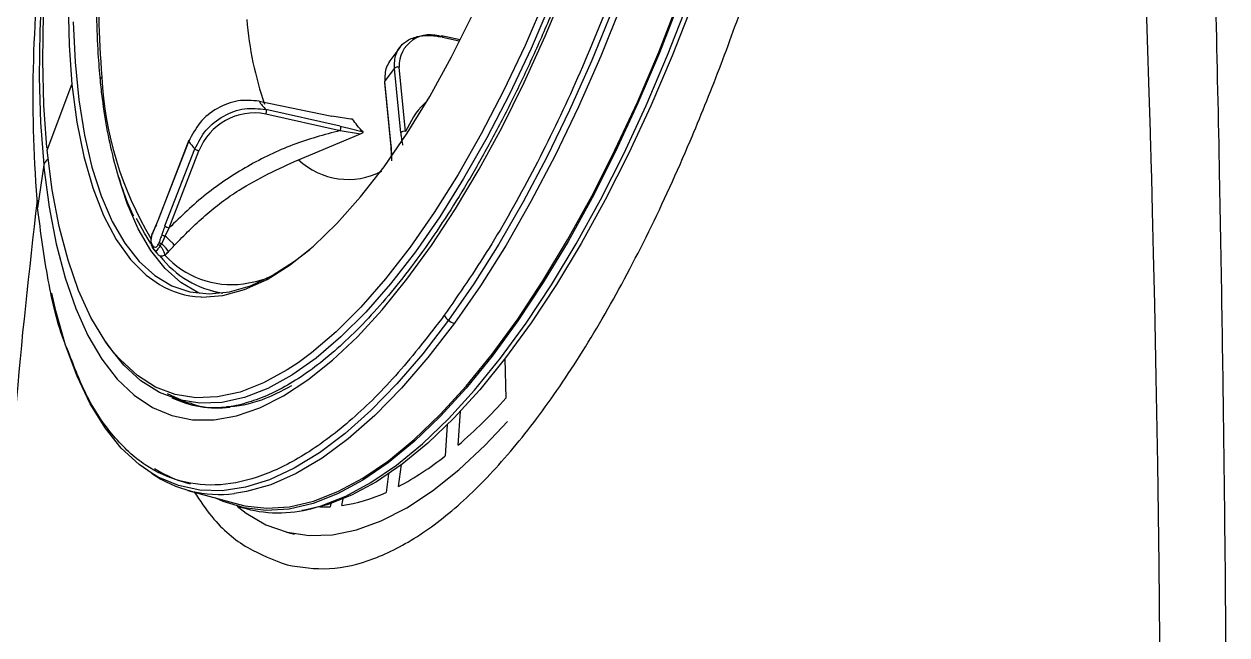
# Model space of a CAD drawing. Extents: x 943 to 1030, y 781 to 934.
# Drawn here: x 994.455 to 998.457, y 844.742 to 846.776 of the extents above; entities that cross this region are included whole.
import ezdxf

# ---------------------------------------------------------------- set-up
doc = ezdxf.new("R2010")
doc.units = 0
doc.header["$MEASUREMENT"] = 0
doc.layers.add('1', color=4, linetype='Continuous')

# ---------------------------------------------------------------- blocks, each defined once
blk = doc.blocks.new('AIRA')
at = {"layer": '1', "color": 3, "linetype": 'Continuous', "lineweight": 25}
for p, q in [((52.7289, 43.5572), (52.6668, 43.5702)), ((52.6697, 43.5659), (52.7251, 43.5543)), ((52.5275, 43.5322), (52.4914, 43.4831)), ((52.4778, 43.4188), (52.5096, 43.462)), ((52.5306, 43.2478), (52.5096, 43.462)), ((52.5462, 43.2522), (52.5251, 43.4664)), ((51.3543, 43.1901), (51.4367, 43.409)), ((52.4766, 43.4149), (52.4976, 43.2006)), ((52.4989, 43.2047), (52.4778, 43.4188)), ((52.0591, 43.353), (52.3017, 43.3028)), ((52.0816, 43.3104), (52.3287, 43.2552)), ((52.329, 43.2702), (52.0819, 43.3253)), ((52.3709, 43.2922), (52.3017, 43.3028)), ((52.329, 43.2702), (52.3576, 43.2628)), ((52.19, 43.1582), (52.3968, 43.2445)), ((52.3287, 43.2552), (52.3968, 43.2445)), ((52.3576, 43.2628), (52.4054, 43.2505)), ((51.8256, 43.2228), (51.7254, 42.9641)), ((51.7259, 42.9627), (51.8251, 43.2189)), ((51.7462, 42.9379), (51.8455, 43.1942)), ((51.7599, 42.931), (51.8591, 43.1873)), ((52.4978, 43.1999), (52.4993, 43.1761)), ((52.4993, 43.1763), (52.5002, 43.1547)), ((51.3427, 43.1413), (51.3223, 42.9978)), ((51.7254, 42.9638), (51.7142, 42.9367)), ((51.7037, 42.9121), (51.701, 42.9049)), ((51.7144, 42.937), (51.7036, 42.9119)), ((51.7472, 42.9037), (51.7599, 42.931)), ((51.7307, 42.8712), (51.7354, 42.8784)), ((51.7354, 42.8784), (51.7472, 42.9037)), ((51.7039, 42.8662), (51.7084, 42.8607)), ((51.7083, 42.8608), (51.7123, 42.8566)), ((51.7164, 42.8503), (51.7134, 42.8552)), ((51.8988, 42.7223), (51.9188, 42.7168)), ((52.877, 42.4952), (52.8806, 42.3642)), ((51.8129, 42.3522), (51.7544, 42.3785)), ((51.7851, 42.3607), (51.8275, 42.3482)), ((52.722, 42.2079), (52.7291, 42.3207)), ((52.6851, 42.2754), (52.6786, 42.1722)), ((52.4903, 42.1121), (52.4816, 42.0505)), ((52.5234, 42.0706), (52.5337, 42.1431)), ((51.8225, 42.0574), (51.9906, 42.0114)), ((52.3346, 42.0066), (52.3394, 42.029)), ((51.9885, 42.0039), (52.0159, 41.9964)), ((52.298, 42.0133), (52.2957, 42.0027)), ((52.151, 41.9186), (52.1771, 41.912))]:
    blk.add_line(p, q, dxfattribs=at)
at = {"layer": '1', "color": 3, "linetype": 'Continuous', "lineweight": 25, "flags": 128}
for points in [[(53.2343, 43.6555), (53.1652, 43.4864), (53.0925, 43.3232), (53.0167, 43.1667), (52.938, 43.0177), (52.857, 42.8771), (52.774, 42.7455), (52.6895, 42.6238)], [(55.0574, 41.4301), (55.0539, 41.8108), (55.0494, 42.1449), (55.0444, 42.4335), (55.0394, 42.6776), (55.0356, 42.8474), (55.0322, 42.9872), (55.0293, 43.0972), (55.0276, 43.1602), (55.0263, 43.2067), (55.0255, 43.2366), (55.0252, 43.2454), (55.0251, 43.2485), (55.0251, 43.2495), (55.0251, 43.2499), (55.0251, 43.25), (55.0251, 43.25), (55.0251, 43.2501), (55.0251, 43.2501), (55.0251, 43.2501), (55.0251, 43.2501), (55.0251, 43.2501), (55.0251, 43.2501), (55.0213, 43.3822), (55.0159, 43.5572), (55.0087, 43.7739)], [(51.3534, 43.1989), (51.3433, 43.34), (51.3396, 43.4889), (51.3423, 43.6446)], [(51.3378, 43.7489), (51.3295, 43.5872), (51.3276, 43.4314), (51.332, 43.2825), (51.3427, 43.1413)], [(51.4241, 43.6787), (51.4272, 43.54), (51.4367, 43.4091)], [(53.6789, 46.1755), (53.6904, 46.0245), (53.6953, 45.8653), (53.6936, 45.6989), (53.6853, 45.5263), (53.6704, 45.3483), (53.6491, 45.166), (53.6213, 44.9804), (53.5874, 44.7926), (53.5474, 44.6035), (53.5017, 44.4142), (53.4504, 44.2259), (53.3939, 44.0395), (53.3324, 43.8561), (53.2664, 43.6767), (53.1961, 43.5024), (53.122, 43.334), (53.0444, 43.1726), (52.9639, 43.019), (52.8809, 42.8742), (52.7958, 42.7388), (52.7091, 42.6137)], [(53.4587, 43.6861), (53.3912, 43.5135), (53.3199, 43.3464), (53.2452, 43.1855), (53.1675, 43.0318), (53.0872, 42.8861), (53.0046, 42.7492), (52.9204, 42.6218), (52.8349, 42.5045), (52.7485, 42.3981), (52.6618, 42.303), (52.5751, 42.2198), (52.489, 42.1489), (52.404, 42.0908), (52.3204, 42.0456), (52.2387, 42.0137), (52.1594, 41.9952), (52.0828, 41.9902), (52.0095, 41.9988), (51.9397, 42.0208), (51.9158, 42.0319)], [(51.9906, 42.0114), (52.0115, 42.0063), (52.0846, 41.9978), (52.1609, 42.0028), (52.24, 42.0212), (52.3215, 42.053), (52.4048, 42.0981), (52.4896, 42.1561), (52.5754, 42.2267), (52.6618, 42.3097), (52.7483, 42.4045), (52.8344, 42.5106), (52.9197, 42.6275), (53.0037, 42.7546), (53.0859, 42.8911), (53.166, 43.0363), (53.2435, 43.1895), (53.318, 43.3499), (53.3891, 43.5166), (53.4564, 43.6886)], [(53.5015, 43.6764), (53.4343, 43.5043), (53.3632, 43.3377), (53.2887, 43.1774), (53.2112, 43.0242), (53.1311, 42.879), (53.0489, 42.7425), (52.9649, 42.6154), (52.8796, 42.4986), (52.7935, 42.3924), (52.7071, 42.2977), (52.6207, 42.2147), (52.5349, 42.1441), (52.4501, 42.0861), (52.3668, 42.0411), (52.2854, 42.0092), (52.2063, 41.9908), (52.2016, 41.9901)], [(52.2508, 42.0016), (52.2662, 42.0062), (52.3478, 42.0381), (52.4314, 42.0832), (52.5165, 42.1414), (52.6026, 42.2123), (52.6892, 42.2955), (52.776, 42.3906), (52.8623, 42.497), (52.9479, 42.6143), (53.0321, 42.7417), (53.1146, 42.8786), (53.195, 43.0243), (53.2727, 43.178), (53.3474, 43.3389), (53.4187, 43.506), (53.4862, 43.6786)], [(51.4411, 43.617), (51.4471, 43.483), (51.4596, 43.3572), (51.4783, 43.2404), (51.5031, 43.1336), (51.5339, 43.0375), (51.5705, 42.9528), (51.6126, 42.88), (51.6598, 42.8198), (51.7119, 42.7725), (51.7685, 42.7385), (51.8291, 42.718), (51.8934, 42.7112), (51.9608, 42.7181), (52.0309, 42.7387), (52.1032, 42.7728), (52.1771, 42.8202), (52.228, 42.8598)], [(51.3436, 43.1326), (51.3609, 43.0005), (51.3843, 42.8778), (51.4137, 42.7652), (51.449, 42.6633), (51.4899, 42.5728), (51.5362, 42.4941), (51.5875, 42.4278), (51.6437, 42.3743), (51.7043, 42.3337), (51.7691, 42.3065), (51.8376, 42.2926), (51.9095, 42.2923), (51.9843, 42.3055), (52.0615, 42.3322), (52.1408, 42.3721), (52.2217, 42.4251), (52.3037, 42.4909), (52.3863, 42.5689), (52.469, 42.6589), (52.5513, 42.7603), (52.6329, 42.8724), (52.7131, 42.9947), (52.7916, 43.1264), (52.8678, 43.2667), (52.9413, 43.4149), (53.0117, 43.5699), (53.0786, 43.7311)], [(53.0325, 43.6868), (52.9641, 43.528), (52.8921, 43.3759), (52.8172, 43.2313), (52.7398, 43.0951), (52.6603, 42.9682), (52.5793, 42.8514), (52.4971, 42.7454), (52.4145, 42.6507), (52.3317, 42.5681), (52.2494, 42.498), (52.1719, 42.4432)], [(53.0122, 43.6968), (52.9442, 43.539), (52.8727, 43.3878), (52.7982, 43.2441), (52.7213, 43.1087), (52.6423, 42.9826), (52.5617, 42.8665), (52.4801, 42.7611), (52.3979, 42.667), (52.3157, 42.5849), (52.2339, 42.5152), (52.1891, 42.4822)], [(52.475, 43.1345), (52.5518, 43.2463), (52.6269, 43.3685), (52.6997, 43.5004), (52.7697, 43.6408), (52.8362, 43.7887), (52.8989, 43.9429), (52.9571, 44.1024), (53.0106, 44.2659), (53.0589, 44.4321), (53.1015, 44.5998), (53.1383, 44.7677), (53.1688, 44.9345), (53.193, 45.099), (53.2105, 45.2598), (53.2213, 45.4159), (53.2252, 45.5659), (53.2223, 45.7088), (53.2126, 45.8434)], [(51.4367, 43.4091), (51.4532, 43.2837), (51.4763, 43.1685), (51.5059, 43.0644), (51.5417, 42.9723), (51.5835, 42.8927), (51.6309, 42.8263), (51.6835, 42.7735), (51.7276, 42.7425)], [(51.5765, 42.5157), (51.5462, 42.5561), (51.4998, 42.6334), (51.4588, 42.7229), (51.4236, 42.824), (51.3944, 42.936), (51.3712, 43.0583), (51.3543, 43.1901)], [(51.8653, 42.7013), (51.8691, 42.7011), (51.9385, 42.7061), (52.0109, 42.7258), (52.0857, 42.7598), (52.1623, 42.8082), (52.2401, 42.8703), (52.3185, 42.9458), (52.3971, 43.0341), (52.475, 43.1345)], [(51.8628, 42.7127), (51.8559, 42.7157), (51.7991, 42.749), (51.7467, 42.7957), (51.6992, 42.8554), (51.6568, 42.9277), (51.62, 43.012), (51.5899, 43.1042)], [(51.6989, 42.8793), (51.6778, 42.9132), (51.6517, 42.9628)], [(51.7254, 42.9641), (51.7254, 42.964), (51.7254, 42.9634), (51.7259, 42.9627)], [(52.0069, 42.7448), (52.0533, 42.7538), (52.0869, 42.7641)], [(51.7033, 42.1131), (51.6598, 42.1435), (51.6009, 42.1983), (51.5467, 42.2659), (51.4975, 42.3458), (51.4537, 42.4376), (51.4154, 42.5409), (51.3828, 42.655), (51.3692, 42.714)], [(52.6895, 42.6238), (52.604, 42.5124), (52.5178, 42.4121), (52.4316, 42.3234), (52.3456, 42.2468), (52.2604, 42.1825), (52.1765, 42.1311), (52.0943, 42.0927), (52.0141, 42.0677), (51.9366, 42.056), (51.862, 42.0578), (51.7907, 42.073), (51.7232, 42.1016), (51.7033, 42.1131)], [(52.7091, 42.6137), (52.6213, 42.4996), (52.5329, 42.3971), (52.4443, 42.3068), (52.3562, 42.2292), (52.2689, 42.1646), (52.183, 42.1136), (52.0989, 42.0763), (52.0171, 42.053), (51.9774, 42.0467)], [(52.1719, 42.4432), (52.1681, 42.4408), (52.0883, 42.3969), (52.0103, 42.3666), (51.9349, 42.35), (51.8623, 42.3473), (51.793, 42.3585), (51.7275, 42.3834), (51.6662, 42.422), (51.6094, 42.474), (51.5575, 42.5391), (51.5474, 42.5543)], [(52.1891, 42.4822), (52.153, 42.4584), (52.0737, 42.4148), (51.9962, 42.3846), (51.9212, 42.3682), (51.849, 42.3655), (51.7802, 42.3765), (51.7151, 42.4014), (51.6542, 42.4397), (51.5977, 42.4914), (51.5765, 42.5157)], [(51.9861, 42.0045), (52.0161, 41.9815), (52.0822, 41.9431), (52.1524, 41.9183), (52.2262, 41.9072), (52.3034, 41.9098), (52.3834, 41.9261), (52.4659, 41.9561), (52.5505, 41.9996), (52.6366, 42.0563), (52.7238, 42.126), (52.8117, 42.2083), (52.8859, 42.287)], [(51.7108, 42.1305), (51.7278, 42.1197), (51.7577, 42.1032)]]:
    blk.add_lwpolyline(points, dxfattribs=at)
at = {"layer": '1', "color": 3, "linetype": 'Continuous', "lineweight": 25}
for centre, radius, start, end in [((54.8775, 43.7037), 3.3522, 170.8133, 184.6276), ((55.6238, 43.3674), 4.3173, 172.616, 184.9111), ((53.155, 43.7167), 1.1404, 184.6082, 199.1261), ((52.6288, 43.4705), 0.1038, 66.7837, 182.2241), ((51.5418, 43.423), 0.0117, 118.8445, 181.1868), ((52.6815, 43.4882), 1.1466, 182.7483, 211.0791), ((52.322, 43.5468), 0.3267, 216.3963, 222.6906), ((52.0439, 43.1159), 0.1981, 79.0416, 158.874), ((52.542, 43.2373), 0.0155, 74.3676, 137.268), ((53.9614, 43.4528), 2.6203, 185.5602, 185.7546), ((52.1233, 43.4444), 0.3739, 217.0997, 222.0095), ((52.5032, 43.2012), 0.00559, 141.0492, 193.589), ((52.3563, 43.3367), 0.2439, 227.0376, 297.2396), ((53.9996, 43.409), 2.6704, 185.7549, 185.9416), ((51.7674, 42.9628), 0.0327, 229.6332, 256.6758), ((52.0802, 43.1457), 0.4686, 219.0818, 219.9413), ((51.9871, 43.035), 0.3242, 217.3525, 261.42), ((51.9681, 43.0436), 0.3014, 222.4509, 277.3959), ((51.8788, 42.9971), 0.2961, 239.2944, 267.3866), ((52.7224, 42.6668), 0.0542, 209.5289, 232.6221), ((52.7246, 42.6683), 0.0568, 231.7813, 254.1277), ((51.9202, 42.6851), 0.3533, 244.6032, 276.9099), ((51.5949, 43.5104), 1.7224, 310.8706, 318.283), ((52.0575, 42.9512), 0.9963, 297.8794, 308.5612), ((51.9278, 42.4415), 0.3979, 235.2675, 277.1651), ((51.9216, 42.4556), 0.3873, 240.9078, 256.3212), ((52.248, 42.5652), 0.5653, 278.8118, 294.4069), ((52.1242, 42.413), 0.4304, 255.4387, 287.1039), ((52.2719, 42.4151), 0.4131, 268.4454, 273.2948)]:
    blk.add_arc(centre, radius, start, end, dxfattribs=at)
for points, knots in [([(52.1524, 41.8091), (52.1988, 41.8018), (52.2916, 41.787), (52.4404, 41.8232), (52.5935, 41.9019), (52.7492, 42.0256), (52.9055, 42.1917), (53.0602, 42.3973), (53.2115, 42.6395), (53.3571, 42.9142), (53.4837, 43.1914), (53.5918, 43.4597), (53.6829, 43.7114), (53.7671, 43.9708), (53.8436, 44.235), (53.9114, 44.5015), (53.97, 44.7674), (54.0186, 45.0302), (54.0609, 45.3155), (54.0917, 45.6177), (54.1048, 45.927), (54.0964, 46.2108), (54.0663, 46.4646), (54.0148, 46.685), (53.9422, 46.8682), (53.8495, 47.012), (53.738, 47.1138), (53.6092, 47.1725), (53.4652, 47.1849), (53.3273, 47.1621), (53.2347, 47.1162), (53.1976, 47.0978)], [0, 0, 0, 0, 0.037535, 0.075151, 0.112508, 0.150111, 0.187524, 0.224991, 0.262515, 0.300014, 0.337501, 0.365628, 0.393756, 0.421884, 0.450012, 0.47814, 0.506268, 0.534395, 0.562529, 0.600022, 0.637518, 0.675036, 0.712525, 0.749967, 0.787552, 0.824944, 0.862476, 0.900075, 0.937553, 0.975009, 1, 1, 1, 1]), ([(54.642, 32.5748), (54.6647, 32.6434), (54.71, 32.7805), (54.7746, 33.03), (54.8365, 33.3116), (54.8949, 33.6281), (54.9496, 33.9764), (55.0004, 34.3567), (55.0452, 34.7516), (55.0847, 35.157), (55.1193, 35.5694), (55.1507, 36.0063), (55.1786, 36.4656), (55.2032, 36.9459), (55.2243, 37.4458), (55.242, 37.967), (55.2563, 38.5049), (55.2672, 39.0583), (55.2747, 39.6206), (55.279, 40.1945), (55.28, 40.7365), (55.2786, 41.2462), (55.2755, 41.7157), (55.2705, 42.1822), (55.2639, 42.6454), (55.2551, 43.1432), (55.2435, 43.6728), (55.2289, 44.2251), (55.2123, 44.7622), (55.1938, 45.2826), (55.1733, 45.7845), (55.1507, 46.2663), (55.1266, 46.7278), (55.1078, 47.0179), (55.0983, 47.1629)], [0, 0, 0, 0, 0.035706, 0.071362, 0.107271, 0.143156, 0.178889, 0.214416, 0.249944, 0.281136, 0.312378, 0.343787, 0.375257, 0.406385, 0.437647, 0.4689, 0.500384, 0.531454, 0.562705, 0.593463, 0.624751, 0.649744, 0.674913, 0.699706, 0.724473, 0.74964, 0.780895, 0.812291, 0.843395, 0.874668, 0.906169, 0.937319, 0.96867, 1, 1, 1, 1]), ([(53.464, 46.0443), (53.4661, 46.0218), (53.4722, 45.9566), (53.4781, 45.8429), (53.4798, 45.7018), (53.4758, 45.5545), (53.4663, 45.4021), (53.4513, 45.2453), (53.4308, 45.0849), (53.405, 44.922), (53.3739, 44.7573), (53.3377, 44.5917), (53.2967, 44.4261), (53.251, 44.2615), (53.2009, 44.0986), (53.1467, 43.9385), (53.0886, 43.7818), (53.027, 43.6296), (52.9622, 43.4825), (52.8946, 43.3414), (52.8245, 43.2071), (52.7523, 43.0802), (52.6785, 42.9615), (52.6035, 42.8516), (52.5277, 42.7511), (52.4516, 42.6606), (52.3756, 42.5804), (52.3003, 42.511), (52.2262, 42.4528), (52.1537, 42.4059), (52.0832, 42.3701), (52.0156, 42.3472), (51.9715, 42.336), (51.9509, 42.3355), (51.9509, 42.3355)], [0, 0, 0, 0, 0.017247, 0.049956, 0.082697, 0.115469, 0.148266, 0.181084, 0.213918, 0.246766, 0.279625, 0.31249, 0.34536, 0.378233, 0.411106, 0.443977, 0.476842, 0.5097, 0.542547, 0.575382, 0.6082, 0.640997, 0.673769, 0.706511, 0.739217, 0.771881, 0.804498, 0.837066, 0.869589, 0.902087, 0.934591, 0.967173, 0.999968, 1, 1, 1, 1]), ([(51.5635, 44.2394), (51.5611, 44.2247), (51.5508, 44.1604), (51.538, 44.049), (51.5254, 43.9064), (51.5187, 43.7684), (51.5177, 43.6358), (51.5217, 43.5204), (51.5276, 43.4517), (51.5301, 43.4227)], [0, 0, 0, 0, 0.04936, 0.215246, 0.381172, 0.54715, 0.713196, 0.879326, 1, 1, 1, 1]), ([(52.5096, 43.462), (52.5098, 43.4785), (52.5103, 43.5045), (52.5269, 43.5335), (52.5494, 43.555), (52.5815, 43.5688), (52.6167, 43.5728), (52.6434, 43.5711), (52.6579, 43.5684), (52.6632, 43.5674)], [0, 0, 0, 0, 0.225426, 0.356567, 0.499702, 0.690184, 0.837161, 0.94047, 1, 1, 1, 1]), ([(52.6632, 43.5674), (52.6638, 43.5683), (52.6652, 43.5701), (52.6665, 43.5701), (52.6671, 43.5701)], [0, 0, 0, 0, 0.50608, 1, 1, 1, 1]), ([(52.6671, 43.5701), (52.6672, 43.5701), (52.6678, 43.5703), (52.6689, 43.569), (52.6695, 43.5669), (52.6697, 43.5659)], [0, 0, 0, 0, 0.01187, 0.505935, 1, 1, 1, 1]), ([(52.4946, 43.487), (52.4903, 43.4803), (52.478, 43.4612), (52.4779, 43.4355), (52.4778, 43.4188)], [0, 0, 0, 0, 0.353108, 1, 1, 1, 1]), ([(51.5301, 43.4227), (51.5323, 43.4023), (51.5387, 43.3429), (51.5535, 43.2506), (51.5763, 43.1487), (51.6051, 43.0573), (51.6272, 42.9981), (51.641, 42.9727), (51.6418, 42.9712)], [0, 0, 0, 0, 0.114302, 0.332083, 0.550065, 0.768265, 0.986666, 1, 1, 1, 1]), ([(52.0591, 43.353), (52.0358, 43.3551), (51.9892, 43.3594), (51.9188, 43.3322), (51.8587, 43.2846), (51.8363, 43.2408), (51.8251, 43.2189)], [0, 0, 0, 0, 0.249605, 0.500026, 0.750014, 1, 1, 1, 1]), ([(52.6177, 43.3532), (52.6145, 43.3503), (52.583, 43.3225), (52.5635, 43.2854), (52.5462, 43.2522)], [0, 0, 0, 0, 0.104218, 1, 1, 1, 1]), ([(51.8455, 43.1942), (51.8567, 43.216), (51.8791, 43.2598), (51.9397, 43.3068), (52.011, 43.333), (52.0583, 43.3279), (52.0819, 43.3253)], [0, 0, 0, 0, 0.249561, 0.499965, 0.750385, 1, 1, 1, 1]), ([(52.3709, 43.2922), (52.3706, 43.2924), (52.37, 43.293), (52.368, 43.2934), (52.3661, 43.2934), (52.3649, 43.2932), (52.3645, 43.2931)], [0, 0, 0, 0, 0.27857, 0.558979, 0.872093, 1, 1, 1, 1]), ([(52.4054, 43.2505), (52.3987, 43.2576), (52.3868, 43.2704), (52.3757, 43.2855), (52.3709, 43.2922)], [0, 0, 0, 0, 0.559988, 1, 1, 1, 1]), ([(52.3287, 43.2552), (52.2758, 43.241), (52.1699, 43.2124), (52.02, 43.1391), (51.8799, 43.0471), (51.7999, 42.9697), (51.7599, 42.931)], [0, 0, 0, 0, 0.249992, 0.500001, 0.750009, 1, 1, 1, 1]), ([(52.3968, 43.2445), (52.3984, 43.2451), (52.4013, 43.2463), (52.4045, 43.248), (52.4059, 43.2495), (52.4056, 43.2502), (52.4054, 43.2505)], [0, 0, 0, 0, 0.3529994, 0.636393, 0.8211281, 1, 1, 1, 1]), ([(52.5306, 43.2478), (52.5311, 43.2434), (52.5319, 43.2355), (52.5331, 43.2282), (52.5336, 43.2249)], [0, 0, 0, 0, 0.559967, 1, 1, 1, 1]), ([(52.5005, 43.18), (52.5003, 43.1847), (52.4999, 43.1931), (52.4992, 43.2012), (52.4989, 43.2047)], [0, 0, 0, 0, 0.559967, 1, 1, 1, 1]), ([(52.5336, 43.2249), (52.5342, 43.2215), (52.5352, 43.2153), (52.5362, 43.2091), (52.5366, 43.2063)], [0, 0, 0, 0, 0.5599989, 1, 1, 1, 1]), ([(51.358, 43.159), (51.3572, 43.1586), (51.3538, 43.157), (51.3493, 43.153), (51.3446, 43.1474), (51.3433, 43.1433), (51.3427, 43.1413)], [0, 0, 0, 0, 0.090428, 0.393619, 0.696809, 1, 1, 1, 1]), ([(51.7779, 42.8735), (51.8109, 42.9072), (51.8768, 42.9747), (52.0128, 43.0766), (52.1228, 43.1272), (52.19, 43.1582)], [0, 0, 0, 0, 0.280145, 0.560297, 1, 1, 1, 1]), ([(52.5015, 43.1583), (52.5013, 43.1624), (52.5009, 43.1695), (52.5006, 43.1768), (52.5005, 43.18)], [0, 0, 0, 0, 0.5599989, 1, 1, 1, 1]), ([(51.3209, 43.0235), (51.2941, 42.789), (51.2376, 42.2957), (51.2079, 41.5386), (51.2247, 40.7577), (51.2573, 40.2118), (51.2971, 39.9292), (51.3006, 39.9044)], [0, 0, 0, 0, 0.226445, 0.476297, 0.72615, 0.976002, 1, 1, 1, 1]), ([(51.425, 42.5188), (51.4208, 42.5287), (51.3918, 42.5958), (51.3546, 42.7531), (51.3331, 42.9163), (51.3223, 42.9979)], [0, 0, 0, 0, 0.0793848, 0.5396924, 1, 1, 1, 1]), ([(51.7144, 42.9347), (51.7166, 42.9398), (51.7205, 42.949), (51.7243, 42.9585), (51.7259, 42.9627)], [0, 0, 0, 0, 0.559967, 1, 1, 1, 1]), ([(51.7017, 42.9042), (51.7021, 42.9054), (51.7027, 42.9074), (51.7035, 42.9093), (51.7039, 42.9101)], [0, 0, 0, 0, 0.559809, 1, 1, 1, 1]), ([(51.7039, 42.9101), (51.7037, 42.9106), (51.7033, 42.9114), (51.7037, 42.9123), (51.7048, 42.9129), (51.7061, 42.9129), (51.7067, 42.913)], [0, 0, 0, 0, 0.245439, 0.5, 0.754561, 1, 1, 1, 1]), ([(51.7039, 42.9101), (51.7058, 42.9147), (51.7093, 42.9229), (51.7128, 42.9311), (51.7144, 42.9347)], [0, 0, 0, 0, 0.5599989, 1, 1, 1, 1]), ([(51.7144, 42.9347), (51.7142, 42.9352), (51.7137, 42.9363), (51.7146, 42.9373), (51.7165, 42.9378), (51.7184, 42.9376), (51.7194, 42.9375)], [0, 0, 0, 0, 0.2430983, 0.4999999, 0.7569015, 1, 1, 1, 1]), ([(51.7356, 42.9088), (51.7339, 42.9039), (51.7309, 42.8952), (51.7279, 42.8866), (51.7266, 42.8827)], [0, 0, 0, 0, 0.5599989, 1, 1, 1, 1]), ([(51.7462, 42.9379), (51.7442, 42.9325), (51.7406, 42.9229), (51.7371, 42.9131), (51.7356, 42.9088)], [0, 0, 0, 0, 0.559967, 1, 1, 1, 1]), ([(51.7356, 42.9088), (51.7361, 42.9084), (51.7372, 42.9077), (51.74, 42.9063), (51.7435, 42.9049), (51.746, 42.9041), (51.7472, 42.9037)], [0, 0, 0, 0, 0.243098, 0.5, 0.756901, 1, 1, 1, 1]), ([(51.7006, 42.8964), (51.7, 42.8946), (51.6982, 42.8882), (51.6997, 42.8781), (51.7017, 42.8707), (51.7031, 42.8686), (51.7031, 42.8685)], [0, 0, 0, 0, 0.169283, 0.590799, 0.987334, 1, 1, 1, 1]), ([(51.7017, 42.9042), (51.7011, 42.9023), (51.7, 42.8981), (51.6992, 42.8917), (51.6993, 42.8851), (51.7008, 42.8791), (51.7026, 42.8763), (51.7036, 42.8748)], [0, 0, 0, 0, 0.149129, 0.311888, 0.493495, 0.731833, 1, 1, 1, 1]), ([(51.7017, 42.9042), (51.7014, 42.9044), (51.7009, 42.9047), (51.7009, 42.905), (51.7015, 42.9051), (51.7023, 42.905), (51.7028, 42.905)], [0, 0, 0, 0, 0.246536, 0.5, 0.753464, 1, 1, 1, 1]), ([(51.7036, 42.8748), (51.7033, 42.8738), (51.7026, 42.8716), (51.703, 42.8682), (51.7042, 42.8651), (51.7058, 42.8637), (51.7066, 42.863)], [0, 0, 0, 0, 0.24415, 0.5, 0.75585, 1, 1, 1, 1]), ([(51.7036, 42.8748), (51.7044, 42.8738), (51.7059, 42.872), (51.7074, 42.8703), (51.7081, 42.8695)], [0, 0, 0, 0, 0.5599998, 1, 1, 1, 1]), ([(51.7081, 42.8695), (51.7077, 42.8684), (51.7071, 42.8662), (51.7074, 42.8628), (51.7087, 42.8597), (51.7103, 42.8583), (51.711, 42.8576)], [0, 0, 0, 0, 0.2441536, 0.5000005, 0.755847, 1, 1, 1, 1]), ([(51.7081, 42.8695), (51.7095, 42.8682), (51.7121, 42.8657), (51.7168, 42.8669), (51.7211, 42.871), (51.7232, 42.875), (51.7242, 42.8769)], [0, 0, 0, 0, 0.334065, 0.623003, 0.82172, 1, 1, 1, 1]), ([(51.711, 42.8576), (51.7122, 42.8564), (51.7146, 42.8539), (51.7184, 42.8551), (51.7231, 42.861), (51.7281, 42.8677), (51.7307, 42.8712)], [0, 0, 0, 0, 0.2281378, 0.472282, 0.7310311, 1, 1, 1, 1]), ([(51.7266, 42.8827), (51.7262, 42.8816), (51.7254, 42.8796), (51.7246, 42.8778), (51.7242, 42.8769)], [0, 0, 0, 0, 0.559805, 1, 1, 1, 1]), ([(51.7242, 42.8769), (51.7245, 42.8764), (51.7251, 42.8754), (51.7272, 42.8733), (51.7294, 42.872), (51.7307, 42.8712)], [0, 0, 0, 0, 0.27723, 0.562127, 1, 1, 1, 1]), ([(51.7266, 42.8827), (51.727, 42.8824), (51.7278, 42.8818), (51.7299, 42.8807), (51.7324, 42.8795), (51.7344, 42.8787), (51.7354, 42.8784)], [0, 0, 0, 0, 0.245425, 0.5, 0.754575, 1, 1, 1, 1]), ([(51.7457, 42.8402), (51.7455, 42.8423), (51.7449, 42.8467), (51.7417, 42.8546), (51.737, 42.863), (51.7328, 42.8685), (51.7307, 42.8712)], [0, 0, 0, 0, 0.241837, 0.494726, 0.750389, 1, 1, 1, 1]), ([(51.7577, 42.8516), (51.7568, 42.8532), (51.755, 42.8565), (51.7498, 42.8632), (51.7432, 42.8708), (51.7379, 42.8759), (51.7354, 42.8784)], [0, 0, 0, 0, 0.240347, 0.49332, 0.749825, 1, 1, 1, 1]), ([(51.7779, 42.8735), (51.7766, 42.8751), (51.7738, 42.8785), (51.7663, 42.8861), (51.757, 42.8949), (51.7504, 42.9008), (51.7472, 42.9037)], [0, 0, 0, 0, 0.235275, 0.489149, 0.748902, 1, 1, 1, 1]), ([(51.7577, 42.8516), (51.7615, 42.8556), (51.7682, 42.8628), (51.775, 42.8702), (51.7779, 42.8735)], [0, 0, 0, 0, 0.558884, 1, 1, 1, 1]), ([(51.7086, 42.8604), (51.7086, 42.8605), (51.7086, 42.8605), (51.7085, 42.8606), (51.7085, 42.8606)], [0, 0, 0, 0, 0.89885, 1, 1, 1, 1]), ([(51.711, 42.8576), (51.7114, 42.857), (51.7133, 42.8541), (51.715, 42.852), (51.7164, 42.8503)], [0, 0, 0, 0, 0.17798, 1, 1, 1, 1]), ([(51.7209, 42.8448), (51.7195, 42.8476), (51.717, 42.8524), (51.7129, 42.856), (51.711, 42.8576)], [0, 0, 0, 0, 0.560305, 1, 1, 1, 1]), ([(51.7283, 42.8377), (51.7272, 42.8385), (51.7249, 42.8402), (51.7223, 42.8433), (51.7209, 42.8448)], [0, 0, 0, 0, 0.482554, 1, 1, 1, 1]), ([(51.7457, 42.8402), (51.742, 42.8388), (51.7339, 42.8355), (51.7302, 42.8369), (51.7283, 42.8377)], [0, 0, 0, 0, 0.452514, 1, 1, 1, 1]), ([(51.7457, 42.8402), (51.748, 42.8422), (51.752, 42.8457), (51.7559, 42.8498), (51.7577, 42.8516)], [0, 0, 0, 0, 0.56041, 1, 1, 1, 1]), ([(52.6753, 42.6401), (52.6244, 42.5741), (52.5228, 42.4421), (52.3688, 42.2897), (52.2168, 42.1741), (52.0693, 42.1004), (51.9288, 42.0691), (51.7978, 42.0808), (51.6783, 42.1351), (51.573, 42.2324), (51.4866, 42.3584), (51.4442, 42.4688), (51.425, 42.5188)], [0, 0, 0, 0, 0.101755, 0.20351, 0.305265, 0.407019, 0.508774, 0.610529, 0.712284, 0.814039, 0.915794, 1, 1, 1, 1]), ([(51.8279, 42.3496), (51.8308, 42.3482), (51.8677, 42.3312), (51.948, 42.332), (52.0588, 42.349), (52.1348, 42.3886), (52.1685, 42.4062)], [0, 0, 0, 0, 0.029174, 0.376326, 0.723478, 1, 1, 1, 1]), ([(51.8434, 42.0517), (51.8626, 42.0233), (51.9161, 41.9441), (52.0194, 41.8588), (52.1081, 41.8257), (52.1524, 41.8091)], [0, 0, 0, 0, 0.218309, 0.609241, 1, 1, 1, 1])]:
    blk.add_open_spline(points, degree=3, knots=knots, dxfattribs=at)
for points in [[(53.6364, 46.17), (53.643, 46.0825), (53.6563, 45.9077), (53.6508, 45.6154), (53.6266, 45.3075), (53.5825, 44.9867), (53.5195, 44.6591), (53.4388, 44.3302), (53.3416, 44.0056), (53.2297, 43.691), (53.1049, 43.3915), (52.9694, 43.113), (52.8257, 42.8573), (52.7254, 42.7125), (52.6753, 42.6401)], [(52.5251, 43.4664), (52.5236, 43.4667), (52.5208, 43.4671), (52.5161, 43.4664), (52.5121, 43.4647), (52.5104, 43.4629), (52.5096, 43.462)], [(52.0819, 43.3253), (52.0823, 43.3247), (52.0831, 43.3233), (52.0833, 43.3195), (52.0829, 43.3149), (52.082, 43.3119), (52.0816, 43.3104)], [(52.329, 43.2702), (52.3292, 43.2699), (52.3296, 43.2694), (52.33, 43.268), (52.3303, 43.2663), (52.3303, 43.2643), (52.3302, 43.2621), (52.3298, 43.2598), (52.3293, 43.2574), (52.3289, 43.256), (52.3287, 43.2552)], [(51.8591, 43.1873), (51.8577, 43.1877), (51.8549, 43.1886), (51.8507, 43.1905), (51.8473, 43.1925), (51.8461, 43.1936), (51.8455, 43.1942)]]:
    blk.add_open_spline(points, degree=3, dxfattribs=at)

msp = doc.modelspace()

# ---------------------------------------------------------------- block references
at = {"layer": '1'}
msp.add_blockref('AIRA', (943.1775, 803.1658), dxfattribs=at)

doc.saveas('drawing.dxf')
